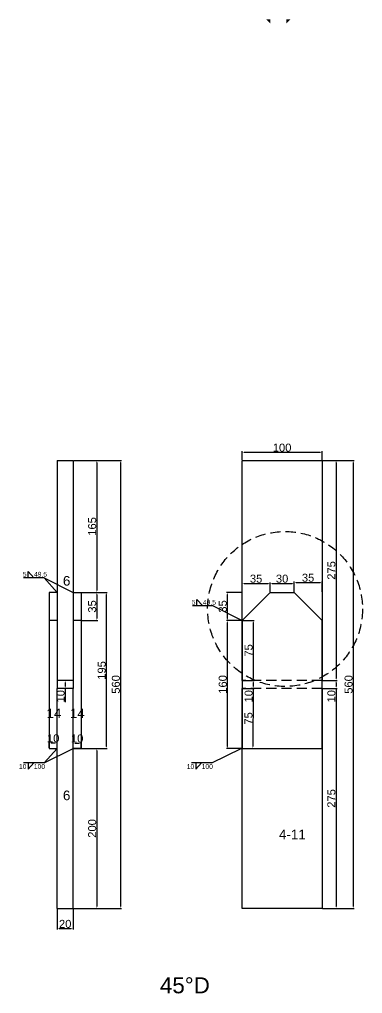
# Model space of a CAD drawing. Header units: millimetres. Extents: x 1455 to 24185, y -7041 to 4772.
# Drawn here: x 18478 to 18907, y 1764 to 2981 of the extents above; entities that cross this region are included whole.
import ezdxf

# ---------------------------------------------------------------- set-up
doc = ezdxf.new("R2010")
doc.units = ezdxf.units.MM
doc.linetypes.add('DASHED', pattern=[19.05, 12.7, -6.35])
for name, color, linetype in [('切平处', 3, 'DASHED'), ('尺寸标注', 6, 'Continuous'), ('标号', 4, 'Continuous'), ('焊缝', 250, 'Continuous')]:
    doc.layers.add(name, color=color, linetype=linetype)
doc.styles.get("Standard").update_dxf_attribs({"font": 'arial.ttf'})
doc.dimstyles.new('ISO-25-JHF', dxfattribs={"dimtxt": 10, "dimasz": 2.5, "dimexe": 1.25, "dimexo": 0.625, "dimtad": 1, "dimtxsty": 'Standard', "dimcen": 2.5, "dimadec": 0, "dimazin": 0, "dimtfac": 1, "dimtmove": 0, "dimatfit": 3, "dimfxl": 1, "dimarcsym": 0})

# ---------------------------------------------------------------- blocks, each defined once
blk = doc.blocks.new('*D2414')
at = {"layer": 'Defpoints', "color": 0, "transparency": 16777216}
for p in [(18856.6, 2440.2), (18756.6, 2430), (18856.6, 2430)]:
    blk.add_point(p, dxfattribs=at)
at = {"layer": '尺寸标注', "color": 0, "lineweight": -2, "transparency": 16777216}
for p, q in [((18756.6, 2430.7), (18756.6, 2441.4)), ((18759.1, 2440.2), (18854.1, 2440.2)), ((18856.6, 2430.7), (18856.6, 2441.4))]:
    blk.add_line(p, q, dxfattribs=at)
at = {"layer": '尺寸标注', "color": 0, "transparency": 16777216}
for points in [[(18759.1, 2440.6), (18759.1, 2439.8), (18756.6, 2440.2)], [(18854.1, 2440.6), (18854.1, 2439.8), (18856.6, 2440.2)]]:
    blk.add_solid(points, dxfattribs=at)
at = {"layer": '尺寸标注', "color": 0, "transparency": 16777216, "insert": (18806.6, 2445.9), "char_height": 10, "attachment_point": 5}
blk.add_mtext('100', dxfattribs=at)
blk = doc.blocks.new('*D2415')
at = {"layer": 'Defpoints', "color": 0, "transparency": 16777216}
for p in [(18856.6, 2430), (18856.6, 2155), (18874.1, 2155)]:
    blk.add_point(p, dxfattribs=at)
at = {"layer": '尺寸标注', "color": 0, "lineweight": -2, "transparency": 16777216}
for p, q in [((18857.2, 2430), (18875.3, 2430)), ((18874.1, 2427.5), (18874.1, 2157.5)), ((18857.2, 2155), (18875.3, 2155))]:
    blk.add_line(p, q, dxfattribs=at)
at = {"layer": '尺寸标注', "color": 0, "transparency": 16777216}
for points in [[(18873.7, 2427.5), (18874.5, 2427.5), (18874.1, 2430)], [(18873.7, 2157.5), (18874.5, 2157.5), (18874.1, 2155)]]:
    blk.add_solid(points, dxfattribs=at)
at = {"layer": '尺寸标注', "color": 0, "transparency": 16777216, "insert": (18868.3, 2292.5), "char_height": 10, "attachment_point": 5, "rotation": 90}
blk.add_mtext('275', dxfattribs=at)
blk = doc.blocks.new('*D2416')
at = {"layer": 'Defpoints', "color": 0, "transparency": 16777216}
for p in [(18738.2, 2230), (18756.6, 2230), (18756.6, 2070)]:
    blk.add_point(p, dxfattribs=at)
at = {"layer": '尺寸标注', "color": 0, "lineweight": -2, "transparency": 16777216}
for p, q in [((18756, 2230), (18736.9, 2230)), ((18738.2, 2072.5), (18738.2, 2227.5)), ((18756, 2070), (18736.9, 2070))]:
    blk.add_line(p, q, dxfattribs=at)
at = {"layer": '尺寸标注', "color": 0, "transparency": 16777216}
for points in [[(18737.7, 2227.5), (18738.6, 2227.5), (18738.2, 2230)], [(18737.7, 2072.5), (18738.6, 2072.5), (18738.2, 2070)]]:
    blk.add_solid(points, dxfattribs=at)
at = {"layer": '尺寸标注', "color": 0, "transparency": 16777216, "insert": (18732.4, 2150), "char_height": 10, "attachment_point": 5, "rotation": 90}
blk.add_mtext('160', dxfattribs=at)
blk = doc.blocks.new('*D2294')
at = {"layer": 'Defpoints', "color": 0, "transparency": 16777216}
for p in [(18738.2, 2265), (18756.6, 2265), (18756.6, 2230)]:
    blk.add_point(p, dxfattribs=at)
at = {"layer": '尺寸标注', "color": 0, "lineweight": -2, "transparency": 16777216}
for p, q in [((18756, 2265), (18736.9, 2265)), ((18738.2, 2232.5), (18738.2, 2262.5)), ((18756, 2230), (18736.9, 2230))]:
    blk.add_line(p, q, dxfattribs=at)
at = {"layer": '尺寸标注', "color": 0, "transparency": 16777216}
for points in [[(18737.7, 2262.5), (18738.6, 2262.5), (18738.2, 2265)], [(18737.7, 2232.5), (18738.6, 2232.5), (18738.2, 2230)]]:
    blk.add_solid(points, dxfattribs=at)
at = {"layer": '尺寸标注', "color": 0, "transparency": 16777216, "insert": (18732.4, 2247.5), "char_height": 10, "attachment_point": 5, "rotation": 90}
blk.add_mtext('35', dxfattribs=at)
blk = doc.blocks.new('*D2398')
at = {"layer": 'Defpoints', "color": 0, "transparency": 16777216}
for p in [(18756.6, 2265), (18791.6, 2276.3), (18791.6, 2265)]:
    blk.add_point(p, dxfattribs=at)
at = {"layer": '尺寸标注', "color": 0, "lineweight": -2, "transparency": 16777216}
for p, q in [((18756.6, 2265.7), (18756.6, 2277.6)), ((18791.6, 2265.7), (18791.6, 2277.6)), ((18759.1, 2276.3), (18789.1, 2276.3))]:
    blk.add_line(p, q, dxfattribs=at)
at = {"layer": '尺寸标注', "color": 0, "transparency": 16777216}
for points in [[(18759.1, 2276.8), (18759.1, 2275.9), (18756.6, 2276.3)], [(18789.1, 2276.8), (18789.1, 2275.9), (18791.6, 2276.3)]]:
    blk.add_solid(points, dxfattribs=at)
at = {"layer": '尺寸标注', "color": 0, "transparency": 16777216, "insert": (18774.1, 2282.1), "char_height": 10, "attachment_point": 5}
blk.add_mtext('35', dxfattribs=at)
blk = doc.blocks.new('*D2399')
at = {"layer": 'Defpoints', "color": 0, "transparency": 16777216}
for p in [(18791.6, 2265), (18821.6, 2276.3), (18821.6, 2265)]:
    blk.add_point(p, dxfattribs=at)
at = {"layer": '尺寸标注', "color": 0, "lineweight": -2, "transparency": 16777216}
for p, q in [((18791.6, 2265.7), (18791.6, 2277.6)), ((18821.6, 2265.7), (18821.6, 2277.6)), ((18794.1, 2276.3), (18819.1, 2276.3))]:
    blk.add_line(p, q, dxfattribs=at)
at = {"layer": '尺寸标注', "color": 0, "transparency": 16777216}
for points in [[(18794.1, 2276.8), (18794.1, 2275.9), (18791.6, 2276.3)], [(18819.1, 2276.8), (18819.1, 2275.9), (18821.6, 2276.3)]]:
    blk.add_solid(points, dxfattribs=at)
at = {"layer": '尺寸标注', "color": 0, "transparency": 16777216, "insert": (18806.6, 2282.1), "char_height": 10, "attachment_point": 5}
blk.add_mtext('30', dxfattribs=at)
blk = doc.blocks.new('*D2295')
at = {"layer": 'Defpoints', "color": 0, "transparency": 16777216}
for p in [(18856.6, 2277.6), (18821.6, 2265), (18856.6, 2265)]:
    blk.add_point(p, dxfattribs=at)
at = {"layer": '尺寸标注', "color": 0, "lineweight": -2, "transparency": 16777216}
for p, q in [((18821.6, 2265.7), (18821.6, 2278.8)), ((18824.1, 2277.6), (18854.1, 2277.6)), ((18856.6, 2265.7), (18856.6, 2278.8))]:
    blk.add_line(p, q, dxfattribs=at)
at = {"layer": '尺寸标注', "color": 0, "transparency": 16777216}
for points in [[(18824.1, 2278), (18824.1, 2277.2), (18821.6, 2277.6)], [(18854.1, 2278), (18854.1, 2277.2), (18856.6, 2277.6)]]:
    blk.add_solid(points, dxfattribs=at)
at = {"layer": '尺寸标注', "color": 0, "transparency": 16777216, "insert": (18839.1, 2283.3), "char_height": 10, "attachment_point": 5}
blk.add_mtext('35', dxfattribs=at)
blk = doc.blocks.new('*D2400')
at = {"layer": 'Defpoints', "color": 0, "transparency": 16777216}
for p in [(18856.6, 2155), (18856.6, 2145), (18874.1, 2145)]:
    blk.add_point(p, dxfattribs=at)
at = {"layer": '尺寸标注', "color": 0, "lineweight": -2, "transparency": 16777216}
for p, q in [((18857.2, 2155), (18875.3, 2155)), ((18857.2, 2145), (18875.3, 2145)), ((18874.1, 2152.5), (18874.1, 2147.5)), ((18874.1, 2145), (18874.1, 2127.9))]:
    blk.add_line(p, q, dxfattribs=at)
at = {"layer": '尺寸标注', "color": 0, "transparency": 16777216}
for points in [[(18873.7, 2152.5), (18874.5, 2152.5), (18874.1, 2155)], [(18873.7, 2147.5), (18874.5, 2147.5), (18874.1, 2145)]]:
    blk.add_solid(points, dxfattribs=at)
at = {"layer": '尺寸标注', "color": 0, "transparency": 16777216, "insert": (18868.3, 2135.2), "char_height": 10, "attachment_point": 5, "rotation": 90}
blk.add_mtext('10', dxfattribs=at)
blk = doc.blocks.new('*D2401')
at = {"layer": 'Defpoints', "color": 0, "transparency": 16777216}
for p in [(18856.6, 2145), (18856.6, 1870), (18874.1, 1870)]:
    blk.add_point(p, dxfattribs=at)
at = {"layer": '尺寸标注', "color": 0, "lineweight": -2, "transparency": 16777216}
for p, q in [((18857.2, 2145), (18875.3, 2145)), ((18874.1, 2142.5), (18874.1, 1872.5)), ((18857.2, 1870), (18875.3, 1870))]:
    blk.add_line(p, q, dxfattribs=at)
at = {"layer": '尺寸标注', "color": 0, "transparency": 16777216}
for points in [[(18873.7, 2142.5), (18874.5, 2142.5), (18874.1, 2145)], [(18873.7, 1872.5), (18874.5, 1872.5), (18874.1, 1870)]]:
    blk.add_solid(points, dxfattribs=at)
at = {"layer": '尺寸标注', "color": 0, "transparency": 16777216, "insert": (18868.3, 2007.5), "char_height": 10, "attachment_point": 5, "rotation": 90}
blk.add_mtext('275', dxfattribs=at)
blk = doc.blocks.new('*D2296')
at = {"layer": 'Defpoints', "color": 0, "transparency": 16777216}
for p in [(18856.6, 2430), (18856.6, 1870), (18895.5, 1870)]:
    blk.add_point(p, dxfattribs=at)
at = {"layer": '尺寸标注', "color": 0, "lineweight": -2, "transparency": 16777216}
for p, q in [((18857.2, 2430), (18896.8, 2430)), ((18895.5, 2427.5), (18895.5, 1872.5)), ((18857.2, 1870), (18896.8, 1870))]:
    blk.add_line(p, q, dxfattribs=at)
at = {"layer": '尺寸标注', "color": 0, "transparency": 16777216}
for points in [[(18895.1, 2427.5), (18895.9, 2427.5), (18895.5, 2430)], [(18895.1, 1872.5), (18895.9, 1872.5), (18895.5, 1870)]]:
    blk.add_solid(points, dxfattribs=at)
at = {"layer": '尺寸标注', "color": 0, "transparency": 16777216, "insert": (18889.8, 2150), "char_height": 10, "attachment_point": 5, "rotation": 90}
blk.add_mtext('560', dxfattribs=at)
blk = doc.blocks.new('*D2402')
at = {"layer": 'Defpoints', "color": 0, "transparency": 16777216}
for p in [(18525.3, 1870), (18545.3, 1870), (18545.3, 1844.8)]:
    blk.add_point(p, dxfattribs=at)
at = {"layer": '尺寸标注', "color": 0, "lineweight": -2, "transparency": 16777216}
for p, q in [((18525.3, 1869.4), (18525.3, 1843.6)), ((18545.3, 1869.4), (18545.3, 1843.6)), ((18527.8, 1844.8), (18542.8, 1844.8))]:
    blk.add_line(p, q, dxfattribs=at)
at = {"layer": '尺寸标注', "color": 0, "transparency": 16777216}
for points in [[(18527.8, 1845.2), (18527.8, 1844.4), (18525.3, 1844.8)], [(18542.8, 1845.2), (18542.8, 1844.4), (18545.3, 1844.8)]]:
    blk.add_solid(points, dxfattribs=at)
at = {"layer": '尺寸标注', "color": 0, "transparency": 16777216, "insert": (18535.3, 1850.6), "char_height": 10, "attachment_point": 5}
blk.add_mtext('20', dxfattribs=at)
blk = doc.blocks.new('*D2403')
at = {"layer": 'Defpoints', "color": 0, "transparency": 16777216}
for p in [(18515.3, 2070), (18525.3, 2076.9), (18525.3, 2070)]:
    blk.add_point(p, dxfattribs=at)
at = {"layer": '尺寸标注', "color": 0, "lineweight": -2, "transparency": 16777216}
for p, q in [((18515.3, 2070.7), (18515.3, 2078.2)), ((18517.8, 2076.9), (18522.8, 2076.9)), ((18525.3, 2070.7), (18525.3, 2078.2))]:
    blk.add_line(p, q, dxfattribs=at)
at = {"layer": '尺寸标注', "color": 0, "transparency": 16777216}
for points in [[(18517.8, 2077.3), (18517.8, 2076.5), (18515.3, 2076.9)], [(18522.8, 2077.3), (18522.8, 2076.5), (18525.3, 2076.9)]]:
    blk.add_solid(points, dxfattribs=at)
at = {"layer": '尺寸标注', "color": 0, "transparency": 16777216, "insert": (18520.3, 2082.6), "char_height": 10, "attachment_point": 5}
blk.add_mtext('10', dxfattribs=at)
blk = doc.blocks.new('*D2404')
at = {"layer": 'Defpoints', "color": 0, "transparency": 16777216}
for p in [(18545.3, 2070), (18555.3, 2076.7), (18555.3, 2070)]:
    blk.add_point(p, dxfattribs=at)
at = {"layer": '尺寸标注', "color": 0, "lineweight": -2, "transparency": 16777216}
for p, q in [((18545.3, 2070.7), (18545.3, 2077.9)), ((18547.8, 2076.7), (18552.8, 2076.7)), ((18555.3, 2070.7), (18555.3, 2077.9))]:
    blk.add_line(p, q, dxfattribs=at)
at = {"layer": '尺寸标注', "color": 0, "transparency": 16777216}
for points in [[(18547.8, 2077.1), (18547.8, 2076.3), (18545.3, 2076.7)], [(18552.8, 2077.1), (18552.8, 2076.3), (18555.3, 2076.7)]]:
    blk.add_solid(points, dxfattribs=at)
at = {"layer": '尺寸标注', "color": 0, "transparency": 16777216, "insert": (18550.3, 2082.4), "char_height": 10, "attachment_point": 5}
blk.add_mtext('10', dxfattribs=at)
blk = doc.blocks.new('*D2405')
at = {"layer": 'Defpoints', "color": 0, "transparency": 16777216}
for p in [(18545.3, 2430), (18545.3, 2265), (18574.8, 2265)]:
    blk.add_point(p, dxfattribs=at)
at = {"layer": '尺寸标注', "color": 0, "lineweight": -2, "transparency": 16777216}
for p, q in [((18546, 2430), (18576, 2430)), ((18574.8, 2427.5), (18574.8, 2267.5)), ((18546, 2265), (18576, 2265))]:
    blk.add_line(p, q, dxfattribs=at)
at = {"layer": '尺寸标注', "color": 0, "transparency": 16777216}
for points in [[(18574.4, 2427.5), (18575.2, 2427.5), (18574.8, 2430)], [(18574.4, 2267.5), (18575.2, 2267.5), (18574.8, 2265)]]:
    blk.add_solid(points, dxfattribs=at)
at = {"layer": '尺寸标注', "color": 0, "transparency": 16777216, "insert": (18569.1, 2347.5), "char_height": 10, "attachment_point": 5, "rotation": 90}
blk.add_mtext('165', dxfattribs=at)
blk = doc.blocks.new('*D2406')
at = {"layer": 'Defpoints', "color": 0, "transparency": 16777216}
for p in [(18555.3, 2265), (18555.3, 2070), (18586.7, 2070)]:
    blk.add_point(p, dxfattribs=at)
at = {"layer": '尺寸标注', "color": 0, "lineweight": -2, "transparency": 16777216}
for p, q in [((18556, 2265), (18587.9, 2265)), ((18586.7, 2262.5), (18586.7, 2072.5)), ((18556, 2070), (18587.9, 2070))]:
    blk.add_line(p, q, dxfattribs=at)
at = {"layer": '尺寸标注', "color": 0, "transparency": 16777216}
for points in [[(18586.3, 2262.5), (18587.1, 2262.5), (18586.7, 2265)], [(18586.3, 2072.5), (18587.1, 2072.5), (18586.7, 2070)]]:
    blk.add_solid(points, dxfattribs=at)
at = {"layer": '尺寸标注', "color": 0, "transparency": 16777216, "insert": (18581, 2167.5), "char_height": 10, "attachment_point": 5, "rotation": 90}
blk.add_mtext('195', dxfattribs=at)
blk = doc.blocks.new('*D2407')
at = {"layer": 'Defpoints', "color": 0, "transparency": 16777216}
for p in [(18545.3, 2070), (18545.3, 1870), (18574.8, 1870)]:
    blk.add_point(p, dxfattribs=at)
at = {"layer": '尺寸标注', "color": 0, "lineweight": -2, "transparency": 16777216}
for p, q in [((18546, 2070), (18576, 2070)), ((18574.8, 2067.5), (18574.8, 1872.5)), ((18546, 1870), (18576, 1870))]:
    blk.add_line(p, q, dxfattribs=at)
at = {"layer": '尺寸标注', "color": 0, "transparency": 16777216}
for points in [[(18574.4, 2067.5), (18575.2, 2067.5), (18574.8, 2070)], [(18574.4, 1872.5), (18575.2, 1872.5), (18574.8, 1870)]]:
    blk.add_solid(points, dxfattribs=at)
at = {"layer": '尺寸标注', "color": 0, "transparency": 16777216, "insert": (18569.1, 1970), "char_height": 10, "attachment_point": 5, "rotation": 90}
blk.add_mtext('200', dxfattribs=at)
blk = doc.blocks.new('*D2297')
at = {"layer": 'Defpoints', "color": 0, "transparency": 16777216}
for p in [(18546, 2430), (18546, 1870), (18604.5, 1870)]:
    blk.add_point(p, dxfattribs=at)
at = {"layer": '尺寸标注', "color": 0, "lineweight": -2, "transparency": 16777216}
for p, q in [((18546.6, 2430), (18605.7, 2430)), ((18604.5, 2427.5), (18604.5, 1872.5)), ((18546.6, 1870), (18605.7, 1870))]:
    blk.add_line(p, q, dxfattribs=at)
at = {"layer": '尺寸标注', "color": 0, "transparency": 16777216}
for points in [[(18604, 2427.5), (18604.9, 2427.5), (18604.5, 2430)], [(18604, 1872.5), (18604.9, 1872.5), (18604.5, 1870)]]:
    blk.add_solid(points, dxfattribs=at)
at = {"layer": '尺寸标注', "color": 0, "transparency": 16777216, "insert": (18598.7, 2150), "char_height": 10, "attachment_point": 5, "rotation": 90}
blk.add_mtext('560', dxfattribs=at)
blk = doc.blocks.new('*D2408')
at = {"layer": 'Defpoints', "color": 0, "transparency": 16777216}
for p in [(18535.3, 2145), (18545.3, 2155), (18545.3, 2145)]:
    blk.add_point(p, dxfattribs=at)
at = {"layer": '尺寸标注', "color": 0, "lineweight": -2, "transparency": 16777216}
for p, q in [((18544.7, 2155), (18534.1, 2155)), ((18544.7, 2145), (18534.1, 2145)), ((18535.3, 2152.5), (18535.3, 2147.5)), ((18535.3, 2145), (18535.3, 2127.9))]:
    blk.add_line(p, q, dxfattribs=at)
at = {"layer": '尺寸标注', "color": 0, "transparency": 16777216}
for points in [[(18534.9, 2152.5), (18535.7, 2152.5), (18535.3, 2155)], [(18534.9, 2147.5), (18535.7, 2147.5), (18535.3, 2145)]]:
    blk.add_solid(points, dxfattribs=at)
at = {"layer": '尺寸标注', "color": 0, "transparency": 16777216, "insert": (18529.6, 2135.2), "char_height": 10, "attachment_point": 5, "rotation": 90}
blk.add_mtext('10', dxfattribs=at)
blk = doc.blocks.new('*D2409')
at = {"layer": 'Defpoints', "color": 0, "transparency": 16777216}
for p in [(18756.6, 2230), (18756.6, 2155), (18770.5, 2155)]:
    blk.add_point(p, dxfattribs=at)
at = {"layer": '尺寸标注', "color": 0, "lineweight": -2, "transparency": 16777216}
for p, q in [((18757.2, 2230), (18771.7, 2230)), ((18770.5, 2227.5), (18770.5, 2157.5)), ((18757.2, 2155), (18771.7, 2155))]:
    blk.add_line(p, q, dxfattribs=at)
at = {"layer": '尺寸标注', "color": 0, "transparency": 16777216}
for points in [[(18770.1, 2227.5), (18770.9, 2227.5), (18770.5, 2230)], [(18770.1, 2157.5), (18770.9, 2157.5), (18770.5, 2155)]]:
    blk.add_solid(points, dxfattribs=at)
at = {"layer": '尺寸标注', "color": 0, "transparency": 16777216, "insert": (18764.8, 2192.5), "char_height": 10, "attachment_point": 5, "rotation": 90}
blk.add_mtext('75', dxfattribs=at)
blk = doc.blocks.new('*D2410')
at = {"layer": 'Defpoints', "color": 0, "transparency": 16777216}
for p in [(18756.6, 2155), (18756.6, 2145), (18770.5, 2145)]:
    blk.add_point(p, dxfattribs=at)
at = {"layer": '尺寸标注', "color": 0, "lineweight": -2, "transparency": 16777216}
for p, q in [((18757.2, 2155), (18771.7, 2155)), ((18757.2, 2145), (18771.7, 2145)), ((18770.5, 2152.5), (18770.5, 2147.5)), ((18770.5, 2145), (18770.5, 2127.9))]:
    blk.add_line(p, q, dxfattribs=at)
at = {"layer": '尺寸标注', "color": 0, "transparency": 16777216}
for points in [[(18770.1, 2152.5), (18770.9, 2152.5), (18770.5, 2155)], [(18770.1, 2147.5), (18770.9, 2147.5), (18770.5, 2145)]]:
    blk.add_solid(points, dxfattribs=at)
at = {"layer": '尺寸标注', "color": 0, "transparency": 16777216, "insert": (18764.8, 2135.2), "char_height": 10, "attachment_point": 5, "rotation": 90}
blk.add_mtext('10', dxfattribs=at)
blk = doc.blocks.new('*D2298')
at = {"layer": 'Defpoints', "color": 0, "transparency": 16777216}
for p in [(18756.6, 2145), (18756.2, 2070), (18770.1, 2070)]:
    blk.add_point(p, dxfattribs=at)
at = {"layer": '尺寸标注', "color": 0, "lineweight": -2, "transparency": 16777216}
for p, q in [((18757.2, 2145), (18771.7, 2145)), ((18770.5, 2142.5), (18770.1, 2072.5)), ((18756.9, 2070), (18771.4, 2070))]:
    blk.add_line(p, q, dxfattribs=at)
at = {"layer": '尺寸标注', "color": 0, "transparency": 16777216}
for points in [[(18770.1, 2142.5), (18770.9, 2142.5), (18770.5, 2145)], [(18769.7, 2072.5), (18770.5, 2072.5), (18770.1, 2070)]]:
    blk.add_solid(points, dxfattribs=at)
at = {"layer": '尺寸标注', "color": 0, "transparency": 16777216, "insert": (18764.6, 2107.5), "char_height": 10, "attachment_point": 5, "rotation": 89.7211}
blk.add_mtext('75', dxfattribs=at)
blk = doc.blocks.new('*D2411')
at = {"layer": 'Defpoints', "color": 0, "transparency": 16777216}
for p in [(18555.3, 2265), (18555.3, 2230), (18574.8, 2230)]:
    blk.add_point(p, dxfattribs=at)
at = {"layer": '尺寸标注', "color": 0, "lineweight": -2, "transparency": 16777216}
for p, q in [((18556, 2265), (18576, 2265)), ((18574.8, 2262.5), (18574.8, 2232.5)), ((18556, 2230), (18576, 2230))]:
    blk.add_line(p, q, dxfattribs=at)
at = {"layer": '尺寸标注', "color": 0, "transparency": 16777216}
for points in [[(18574.4, 2262.5), (18575.2, 2262.5), (18574.8, 2265)], [(18574.4, 2232.5), (18575.2, 2232.5), (18574.8, 2230)]]:
    blk.add_solid(points, dxfattribs=at)
at = {"layer": '尺寸标注', "color": 0, "transparency": 16777216, "insert": (18569.1, 2247.5), "char_height": 10, "attachment_point": 5, "rotation": 90}
blk.add_mtext('35', dxfattribs=at)

msp = doc.modelspace()

# ---------------------------------------------------------------- hatches: boundary and pattern name
at = {"layer": '焊缝'}
h = msp.add_hatch(color=250, dxfattribs=at)
h.dxf.hatch_style = 1
h.paths.add_polyline_path([(18791.819, 2976.174), (18786.819, 2981.174), (18791.819, 2981.174)])
h = msp.add_hatch(color=250, dxfattribs=at)
h.dxf.hatch_style = 1
h.paths.add_polyline_path([(18811.819, 2976.174), (18816.819, 2981.174), (18811.819, 2981.174)])

# ---------------------------------------------------------------- linework, layer by layer
for p, q in [((18525.326, 2430.03), (18545.326, 2430.03)), ((18525.326, 2430.03), (18525.326, 2155.03)), ((18545.326, 2430.03), (18545.326, 2155.03)), ((18756.593, 2430.03), (18856.593, 2430.03)), ((18756.593, 2155.03), (18756.593, 2430.03)), ((18856.593, 2430.03), (18856.593, 2155.03)), ((18525.326, 2265.03), (18515.326, 2265.03)), ((18515.326, 2265.03), (18515.326, 2070.03)), ((18545.326, 2265.03), (18555.326, 2265.03)), ((18555.326, 2265.03), (18555.326, 2070.03)), ((18791.593, 2265.03), (18756.593, 2230.03)), ((18791.593, 2265.03), (18821.593, 2265.03)), ((18821.593, 2265.03), (18856.593, 2230.03)), ((18525.326, 2230.03), (18515.326, 2230.03)), ((18555.326, 2230.03), (18545.326, 2230.03)), ((18756.593, 2230.03), (18756.593, 2070.03)), ((18856.593, 2070.03), (18856.593, 2230.03)), ((18545.326, 2155.03), (18525.326, 2155.03)), ((18525.326, 2155.03), (18525.326, 2145.03)), ((18545.326, 2145.03), (18525.326, 2145.03)), ((18525.326, 1870.03), (18525.326, 2145.03)), ((18545.326, 2155.03), (18545.326, 2145.03)), ((18545.326, 1870.03), (18545.326, 2145.03)), ((18756.593, 1870.03), (18756.593, 2145.03)), ((18856.593, 2145.03), (18856.593, 1870.03)), ((18515.326, 2070.03), (18525.326, 2070.03)), ((18555.326, 2070.03), (18545.326, 2070.03)), ((18756.593, 2070.03), (18856.593, 2070.03)), ((18525.326, 1870.03), (18545.326, 1870.03)), ((18856.593, 1870.03), (18756.593, 1870.03))]:
    msp.add_line(p, q)
at = {"linetype": 'DASHED'}
for p, q in [((18856.593, 2155.03), (18756.593, 2155.03)), ((18856.593, 2145.03), (18756.593, 2145.03))]:
    msp.add_line(p, q, dxfattribs=at)
at = {"layer": '切平处'}
msp.add_circle((18810.343, 2244.336), 96.875, dxfattribs=at)
at = {"layer": '尺寸标注'}
for p, q in [((18488.821, 2283.22), (18488.821, 2290.984)), ((18488.821, 2290.984), (18496.053, 2283.22)), ((18508.934, 2283.22), (18483.171, 2283.22)), ((18525.326, 2265.03), (18508.934, 2283.22)), ((18508.934, 2283.22), (18545.326, 2265.03)), ((18700.089, 2248.22), (18700.089, 2255.984)), ((18700.089, 2255.984), (18707.32, 2248.22)), ((18720.202, 2248.22), (18694.439, 2248.22)), ((18720.202, 2248.22), (18756.593, 2230.03)), ((18525.326, 2070.03), (18508.934, 2051.84)), ((18508.934, 2051.84), (18545.326, 2070.03)), ((18718.888, 2051.84), (18755.279, 2070.03)), ((18508.934, 2051.84), (18483.171, 2051.84)), ((18488.821, 2051.84), (18488.821, 2044.076)), ((18488.821, 2044.076), (18496.053, 2051.84)), ((18718.888, 2051.84), (18693.125, 2051.84)), ((18698.775, 2051.84), (18698.775, 2044.076)), ((18698.775, 2044.076), (18706.007, 2051.84))]:
    msp.add_line(p, q, dxfattribs=at)

# ---------------------------------------------------------------- texts
at = {"insert": (18653.801, 1783.924), "char_height": 20, "attachment_point": 1}
msp.add_mtext_dynamic_manual_height_columns('45°D ', width=70.10425, gutter_width=12.5, heights=[0], dxfattribs=at)
at = {"layer": '尺寸标注', "char_height": 6}
for s, insert, attachment_point in [('5    49.5', (18482.351, 2290.737), 1), ('5    49.5', (18693.619, 2255.737), 1), ('\\pt0;10    100', (18477.479, 2044.323), 7), ('\\pt0;10    100', (18687.433, 2044.323), 7)]:
    msp.add_mtext_dynamic_manual_height_columns(s, width=68.30832, gutter_width=12.5, heights=[0], dxfattribs=dict(at, insert=insert, attachment_point=attachment_point))
at = {"layer": '标号', "char_height": 12, "attachment_point": 7}
for s, insert in [('6 ', (18532.461, 2273.319)), ('14 ', (18511.904, 2107.891)), ('14 ', (18541.204, 2107.891)), ('6 ', (18532.461, 2005.146)), ('4-11 ', (18802.633, 1956.439))]:
    msp.add_mtext_dynamic_manual_height_columns(s, width=70.10425, gutter_width=12.5, heights=[0], dxfattribs=dict(at, insert=insert))

# ---------------------------------------------------------------- dimensions: what is measured, and where the dimension line sits
at = {"layer": '尺寸标注'}
for p1, p2, distance, picture, middle in [((18756.593, 2430.03), (18856.593, 2430.03), 10.138, '*D2414', (18806.593, 2445.898)), ((18545.326, 2430.03), (18545.326, 2265.03), 29.467, '*D2405', (18569.062, 2347.53)), ((18856.593, 2430.03), (18856.593, 2155.03), 17.478, '*D2415', (18868.341, 2292.53)), ((18856.593, 2430.03), (18856.593, 1870.03), 38.931, '*D2296', (18889.793, 2150.03)), ((18821.593, 2265.03), (18856.593, 2265.03), 12.57, '*D2295', (18839.093, 2283.334)), ((18756.593, 2265.03), (18791.593, 2265.03), 11.32, '*D2398', (18774.093, 2282.084)), ((18791.593, 2265.03), (18821.593, 2265.03), 11.32, '*D2399', (18806.593, 2282.084)), ((18555.326, 2265.03), (18555.326, 2230.03), 19.467, '*D2411', (18569.058, 2247.53)), ((18756.593, 2230.03), (18756.593, 2265.03), 18.44, '*D2294', (18732.419, 2247.53)), ((18756.593, 2070.03), (18756.593, 2230.03), 18.44, '*D2416', (18732.422, 2150.03)), ((18756.593, 2230.03), (18756.593, 2155.03), 13.891, '*D2409', (18764.774, 2192.53)), ((18545.326, 2155.03), (18545.326, 2145.03), -10, '*D2408', (18529.595, 2135.23)), ((18756.593, 2145.03), (18756.228, 2070.03), 13.891, '*D2298', (18764.591, 2107.49)), ((18756.593, 2155.03), (18756.593, 2145.03), 13.891, '*D2410', (18764.753, 2135.23)), ((18856.593, 2155.03), (18856.593, 2145.03), 17.478, '*D2400', (18868.341, 2135.23)), ((18856.593, 2145.03), (18856.593, 1870.03), 17.478, '*D2401', (18868.341, 2007.53)), ((18545.326, 2070.03), (18545.326, 1870.03), 29.467, '*D2407', (18569.062, 1970.03))]:
    dim = msp.add_aligned_dim(p1=p1, p2=p2, distance=distance, dimstyle='ISO-25-JHF', dxfattribs=at)
    dim.commit()
    dim.dimension.update_dxf_attribs({"geometry": picture, "text_midpoint": middle})
for base, p1, p2, angle, picture, middle in [((18604.464, 1870.03), (18545.951, 2430.03), (18545.951, 1870.03), 270, '*D2297', (18604.464, 2150.03)), ((18586.682, 2070.03), (18555.326, 2265.03), (18555.326, 2070.03), 270, '*D2406', (18586.682, 2167.53)), ((18525.326, 2076.913), (18515.326, 2070.03), (18525.326, 2070.03), 0, '*D2403', (18520.326, 2076.913)), ((18555.326, 2076.699), (18545.326, 2070.03), (18555.326, 2070.03), 0, '*D2404', (18550.326, 2076.699)), ((18545.326, 1844.832), (18525.326, 1870.03), (18545.326, 1870.03), 0, '*D2402', (18535.326, 1844.832))]:
    dim = msp.add_linear_dim(base=base, p1=p1, p2=p2, angle=angle, dimstyle='ISO-25-JHF', dxfattribs=at)
    dim.commit()
    dim.dimension.update_dxf_attribs({"geometry": picture, "text_midpoint": middle, "dimtype": 161})

doc.saveas('drawing.dxf')
